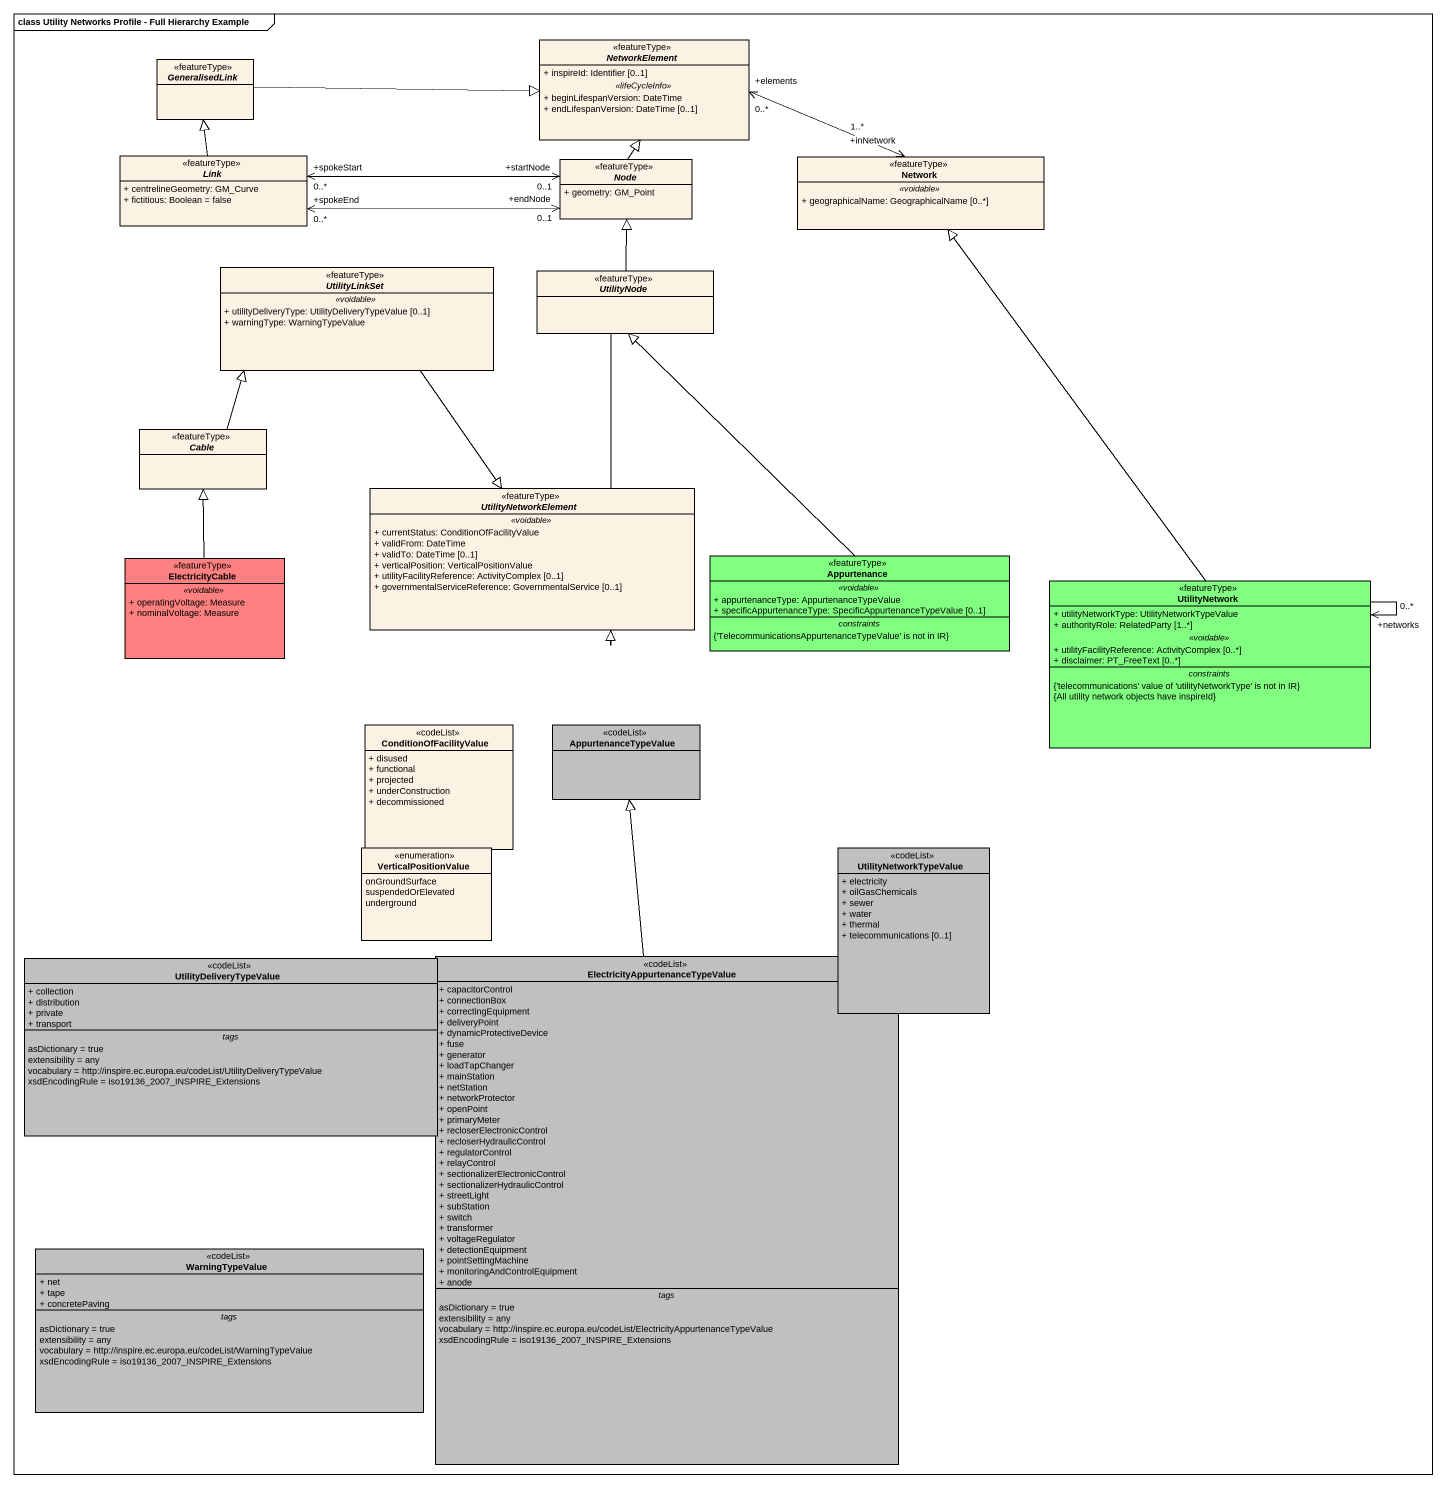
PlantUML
@startuml
mainframe class Utility Networks Profile - Full Hierarchy Example
hide circle
hide empty members
skinparam classAttributeIconSize 0
abstract class NetworkElement <<featureType>> {
  + inspireId: Identifier [0..1]
  .. <<lifeCycleInfo>> ..
  + beginLifespanVersion: DateTime
  + endLifespanVersion: DateTime [0..1]
}
abstract class GeneralisedLink <<featureType>>
abstract class Link <<featureType>> {
  + centrelineGeometry: GM_Curve
  + fictitious: Boolean = false
}
abstract class "Node" as Node_ <<featureType>> {
  + geometry: GM_Point
}
class "Network" as Network_ <<featureType>> {
  .. <<voidable>> ..
  + geographicalName: GeographicalName [0..*]
}
abstract class UtilityLinkSet <<featureType>> {
  .. <<voidable>> ..
  + utilityDeliveryType: UtilityDeliveryTypeValue [0..1]
  + warningType: WarningTypeValue
}
abstract class UtilityNode <<featureType>>
abstract class Cable <<featureType>>
abstract class UtilityNetworkElement <<featureType>> {
  .. <<voidable>> ..
  + currentStatus: ConditionOfFacilityValue
  + validFrom: DateTime
  + validTo: DateTime [0..1]
  + verticalPosition: VerticalPositionValue
  + utilityFacilityReference: ActivityComplex [0..1]
  + governmentalServiceReference: GovernmentalService [0..1]
}
class Appurtenance <<featureType>> #80FF80 {
  .. <<voidable>> ..
  + appurtenanceType: AppurtenanceTypeValue
  + specificAppurtenanceType: SpecificAppurtenanceTypeValue [0..1]
  -- constraints --
  {'TelecommunicationsAppurtenanceTypeValue' is not in IR}
}
class ElectricityCable <<featureType>> #FF8080 {
  .. <<voidable>> ..
  + operatingVoltage: Measure
  + nominalVoltage: Measure
}
class UtilityNetwork <<featureType>> #80FF80 {
  + utilityNetworkType: UtilityNetworkTypeValue
  + authorityRole: RelatedParty [1..*]
  .. <<voidable>> ..
  + utilityFacilityReference: ActivityComplex [0..*]
  + disclaimer: PT_FreeText [0..*]
  -- constraints --
  {'telecommunications' value of 'utilityNetworkType' is not in IR}
  {All utility network objects have inspireId}
}
class ConditionOfFacilityValue <<codeList>> {
  + disused
  + functional
  + projected
  + underConstruction
  + decommissioned
}
class AppurtenanceTypeValue <<codeList>> #C0C0C0
enum VerticalPositionValue {
  onGroundSurface
  suspendedOrElevated
  underground
}
class UtilityNetworkTypeValue <<codeList>> #C0C0C0 {
  + electricity
  + oilGasChemicals
  + sewer
  + water
  + thermal
  + telecommunications [0..1]
}
class UtilityDeliveryTypeValue <<codeList>> #C0C0C0 {
  + collection
  + distribution
  + private
  + transport
  -- tags --
  asDictionary = true
  extensibility = any
  vocabulary = http://inspire.ec.europa.eu/codeList/UtilityDeliveryTypeValue
  xsdEncodingRule = iso19136_2007_INSPIRE_Extensions
}
class "ElectricityAppurtenanceTypeValue" as ElectricityAppurtenanceTypeV <<codeList>> #C0C0C0 {
  + capacitorControl
  + connectionBox
  + correctingEquipment
  + deliveryPoint
  + dynamicProtectiveDevice
  + fuse
  + generator
  + loadTapChanger
  + mainStation
  + netStation
  + networkProtector
  + openPoint
  + primaryMeter
  + recloserElectronicControl
  + recloserHydraulicControl
  + regulatorControl
  + relayControl
  + sectionalizerElectronicControl
  + sectionalizerHydraulicControl
  + streetLight
  + subStation
  + switch
  + transformer
  + voltageRegulator
  + detectionEquipment
  + pointSettingMachine
  + monitoringAndControlEquipment
  + anode
  -- tags --
  asDictionary = true
  extensibility = any
  vocabulary = http://inspire.ec.europa.eu/codeList/ElectricityAppurtenanceTypeValue
  xsdEncodingRule = iso19136_2007_INSPIRE_Extensions
}
class WarningTypeValue <<codeList>> #C0C0C0 {
  + net
  + tape
  + concretePaving
  -- tags --
  asDictionary = true
  extensibility = any
  vocabulary = http://inspire.ec.europa.eu/codeList/WarningTypeValue
  xsdEncodingRule = iso19136_2007_INSPIRE_Extensions
}
GeneralisedLink -right-|> NetworkElement
Link -up-|> GeneralisedLink
Link "+spokeEnd\n0..*" <-right-> "+endNode\n0..1" Node_
Link "+spokeStart\n0..*" <-right-> "+startNode\n0..1" Node_
Node_ -up-|> NetworkElement
Network_ "+inNetwork\n1..*" <-left-> "+elements\n0..*" NetworkElement
UtilityLinkSet --|> UtilityNetworkElement
UtilityNode -up-|> Node_
UtilityNode --|> UtilityNetworkElement
Cable -up-|> UtilityLinkSet
Appurtenance -up-|> UtilityNode
ElectricityCable -up-|> Cable
UtilityNetwork -up-|> Network_
UtilityNetwork "+networks\n0..*" <-- UtilityNetwork
ElectricityAppurtenanceTypeV -up-|> AppurtenanceTypeValue
@enduml
